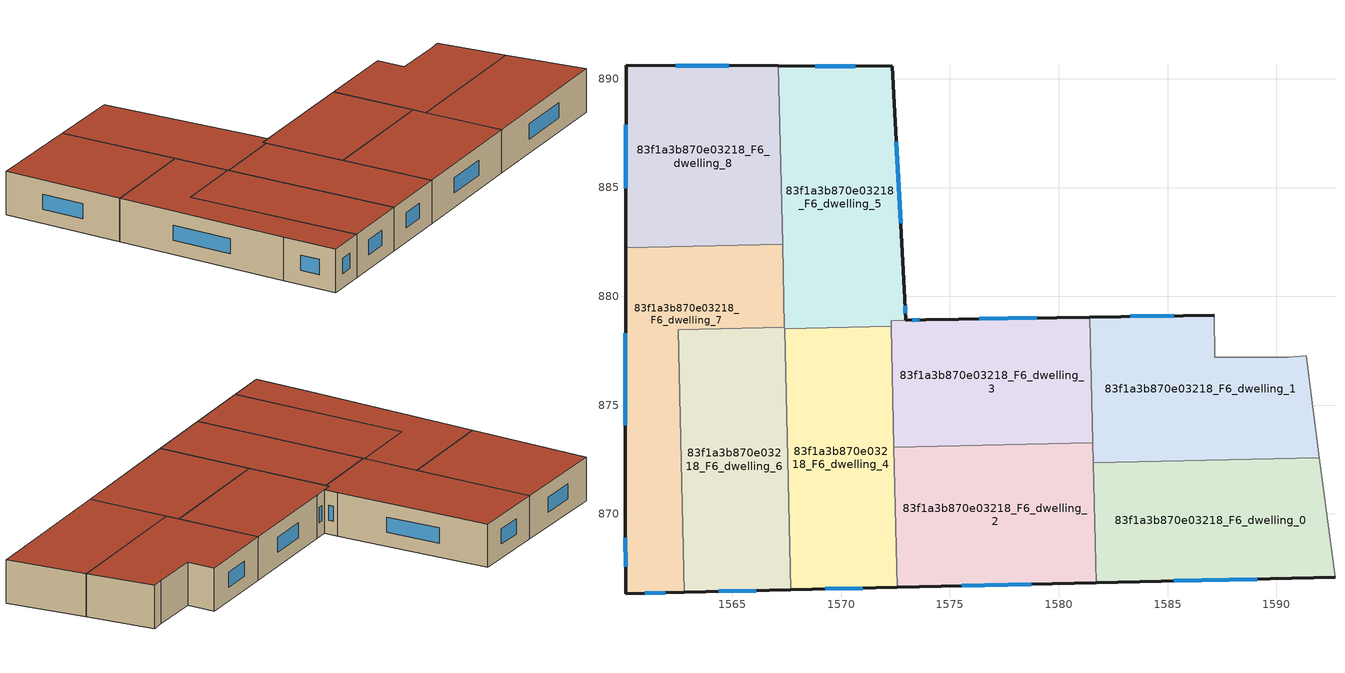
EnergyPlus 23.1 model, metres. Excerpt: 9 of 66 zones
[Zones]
83f1a3b870e03218_F6_dwelling_0
 floor to 83f1a3b870e03218_F5_dwelling_0 (EU_floor_Construction): 1591.97,872.58 1592.69,867.09 1581.71,866.84 1581.59,872.35 z18
 wall outside (EU_wall_Construction): 1581.71,866.84 1592.69,867.09 z18:21
 wall to 83f1a3b870e03218_F6_dwelling_1 (EU_wall_Construction): 1591.97,872.58 1581.59,872.35 z18:21
 wall adiabatic (EU_wall_Construction): 1592.69,867.09 1591.97,872.58 z18:21
 wall to 83f1a3b870e03218_F6_dwelling_2 (EU_wall_Construction): 1581.59,872.35 1581.71,866.84 z18:21
 window (EU_Window_Construction): 1585.28,866.92 1589.12,867.01 z18.98:20.02
 roof outside (EU_roof_Construction): 1592.69,867.09 1591.97,872.58 1581.59,872.35 1581.71,866.84 z21
83f1a3b870e03218_F6_dwelling_1
 floor to 83f1a3b870e03218_F5_dwelling_1 (EU_floor_Construction): 1591.36,877.26 1591.97,872.58 1581.59,872.35 1581.43,879.05 1587.13,879.14 1587.16,877.2 1590.55,877.21 z18
 wall outside (EU_wall_Construction): 1587.13,879.14 1581.43,879.05 z18:21
 wall adiabatic (EU_wall_Construction): 1591.97,872.58 1591.36,877.26 1590.55,877.21 1587.16,877.2 1587.13,879.14 z18:21
 wall to 83f1a3b870e03218_F6_dwelling_3 (EU_wall_Construction): 1581.43,879.05 1581.57,873.28 z18:21
 wall to 83f1a3b870e03218_F6_dwelling_2 (EU_wall_Construction): 1581.57,873.28 1581.59,872.35 z18:21
 window (EU_Window_Construction): 1585.28,879.11 1583.29,879.08 z18.98:20.02
 roof outside (EU_roof_Construction): 1591.97,872.58 1591.36,877.26 1590.55,877.21 1587.16,877.2 1587.13,879.14 1581.43,879.05 1581.59,872.35 z21
83f1a3b870e03218_F6_dwelling_2
 floor to 83f1a3b870e03218_F5_dwelling_2 (EU_floor_Construction): 1581.57,873.28 1581.71,866.84 1572.57,866.63 1572.43,873.07 z18
 wall outside (EU_wall_Construction): 1572.57,866.63 1581.71,866.84 z18:21
 wall to 83f1a3b870e03218_F6_dwelling_4 (EU_wall_Construction): 1572.43,873.07 1572.57,866.63 z18:21
 wall to 83f1a3b870e03218_F6_dwelling_3 (EU_wall_Construction): 1581.57,873.28 1572.43,873.07 z18:21
 window (EU_Window_Construction): 1575.55,866.7 1578.74,866.77 z18.98:20.02
 roof outside (EU_roof_Construction): 1581.71,866.84 1581.57,873.28 1572.43,873.07 1572.57,866.63 z21
83f1a3b870e03218_F6_dwelling_3
 floor to 83f1a3b870e03218_F5_dwelling_3 (EU_floor_Construction): 1581.43,879.05 1581.57,873.28 1572.43,873.07 1572.29,878.88 1573.88,878.92 z18
 wall outside (EU_wall_Construction): 1581.43,879.05 1573.88,878.92 z18:21
 wall to 83f1a3b870e03218_F6_dwelling_5 (EU_wall_Construction): 1573.87,878.92 1572.29,878.88 1572.3,878.63 z18:21
 wall to 83f1a3b870e03218_F6_dwelling_4 (EU_wall_Construction): 1572.3,878.63 1572.43,873.07 z18:21
 window (EU_Window_Construction): 1578.98,879.01 1576.34,878.96 z18.98:20.02
 roof outside (EU_roof_Construction): 1581.57,873.28 1581.43,879.05 1573.88,878.92 1572.29,878.88 1572.43,873.07 z21
83f1a3b870e03218_F6_dwelling_4
 floor to 83f1a3b870e03218_F5_dwelling_4 (EU_floor_Construction): 1572.3,878.63 1572.57,866.63 1567.67,866.51 1567.4,878.52 z18
 wall outside (EU_wall_Construction): 1567.67,866.51 1572.57,866.63 z18:21
 wall to 83f1a3b870e03218_F6_dwelling_5 (EU_wall_Construction): 1572.3,878.63 1567.4,878.52 z18:21
 wall to 83f1a3b870e03218_F6_dwelling_6 (EU_wall_Construction): 1567.4,878.52 1567.67,866.51 z18:21
 window (EU_Window_Construction): 1569.27,866.55 1570.98,866.59 z18.98:20.02
 roof outside (EU_roof_Construction): 1572.57,866.63 1572.3,878.63 1567.4,878.52 1567.67,866.51 z21
83f1a3b870e03218_F6_dwelling_5
 floor to 83f1a3b870e03218_F5_dwelling_5 (EU_floor_Construction): 1572.34,890.57 1572.92,879.88 1572.96,878.9 1573.87,878.92 1572.29,878.88 1572.3,878.63 1567.4,878.52 1567.12,890.59 z18
 wall outside (EU_wall_Construction): 1573.87,878.92 1572.96,878.9 1572.92,879.88 1572.34,890.57 1567.12,890.59 z18:21
 wall to 83f1a3b870e03218_F6_dwelling_8 (EU_wall_Construction): 1567.12,890.59 1567.31,882.4 z18:21
 wall to 83f1a3b870e03218_F6_dwelling_7 (EU_wall_Construction): 1567.31,882.4 1567.39,878.58 z18:21
 wall to 83f1a3b870e03218_F6_dwelling_6 (EU_wall_Construction): 1567.39,878.58 1567.4,878.52 z18:21
 window (EU_Window_Construction): 1570.64,890.58 1568.82,890.58 / 1572.74,883.36 1572.53,887.09 / 1572.95,879.22 1572.94,879.56 / 1573.58,878.91 1573.26,878.91 z18.98:20.02
 roof outside (EU_roof_Construction): 1573.87,878.92 1572.96,878.9 1572.92,879.88 1572.34,890.57 1567.12,890.59 1567.4,878.52 1572.3,878.63 1572.29,878.88 z21
83f1a3b870e03218_F6_dwelling_6
 floor to 83f1a3b870e03218_F5_dwelling_6 (EU_floor_Construction): 1567.39,878.58 1567.67,866.51 1562.8,866.4 1562.52,878.47 z18
 wall outside (EU_wall_Construction): 1562.8,866.4 1567.67,866.51 z18:21
 wall to 83f1a3b870e03218_F6_dwelling_7 (EU_wall_Construction): 1567.39,878.58 1562.52,878.47 1562.8,866.4 z18:21
 window (EU_Window_Construction): 1564.38,866.44 1566.09,866.48 z18.98:20.02
 roof outside (EU_roof_Construction): 1567.67,866.51 1567.39,878.58 1562.52,878.47 1562.8,866.4 z21
83f1a3b870e03218_F6_dwelling_7
 floor to 83f1a3b870e03218_F5_dwelling_7 (EU_floor_Construction): 1567.31,882.4 1567.39,878.58 1562.52,878.47 1562.8,866.4 1560.1,866.34 1560.06,870.15 1560.09,882.23 z18
 wall outside (EU_wall_Construction): 1560.09,882.23 1560.06,870.15 1560.1,866.34 1562.8,866.4 z18:21
 wall to 83f1a3b870e03218_F6_dwelling_8 (EU_wall_Construction): 1567.31,882.4 1560.09,882.23 z18:21
 window (EU_Window_Construction): 1560.98,866.36 1561.92,866.38 / 1560.08,868.91 1560.09,867.58 / 1560.08,878.3 1560.07,874.08 z18.98:20.02
 roof outside (EU_roof_Construction): 1562.8,866.4 1562.52,878.47 1567.39,878.58 1567.31,882.4 1560.09,882.23 1560.06,870.15 1560.1,866.34 z21
83f1a3b870e03218_F6_dwelling_8
 floor to 83f1a3b870e03218_F5_dwelling_8 (EU_floor_Construction): 1567.12,890.59 1567.31,882.4 1560.09,882.23 1560.11,890.61 z18
 wall outside (EU_wall_Construction): 1567.12,890.59 1560.11,890.61 1560.09,882.23 z18:21
 window (EU_Window_Construction): 1560.11,887.89 1560.1,884.96 / 1564.84,890.6 1562.39,890.6 z18.98:20.02
 roof outside (EU_roof_Construction): 1567.31,882.4 1567.12,890.59 1560.11,890.61 1560.09,882.23 z21
[Building]
EU S2 Campaign: North Axis=0; Terrain=City; Solar Distribution=FullExterior
[Site:Location]
Bologna: Latitude=44.5; Longitude=11.25; Time Zone=1; Elevation=37
[SizingPeriod:WeatherFileDays]
AnnualSizingPeriod: Begin Month=1; Begin Day of Month=1; End Month=12; End Day of Month=31; Day of Week for Start Day=Monday; Use Weather File Daylight Saving Period=No; Use Weather File Rain and Snow Indicators=No
[MATERIAL]
EU_InternalMass_Material: Roughness=MediumRough; Thickness=0.1; Conductivity=1; Density=1800; Specific Heat=900; Thermal Absorptance=0.9; Solar Absorptance=0.7; Visible Absorptance=0.7
[MATERIAL:NOMASS] Roughness=MediumRough; Thermal Absorptance=0.9; Solar Absorptance=0.7; Visible Absorptance=0.7
Name | Thermal Resistance
EU_wall_NoMass | 0.905828
EU_roof_NoMass | 0.37593
EU_floor_NoMass | 0.67114
[WINDOWMATERIAL:SIMPLEGLAZINGSYSTEM]
EU_Window_SimpleGlazing: UFactor=4.52486; Solar Heat Gain Coefficient=0.85; Visible Transmittance=0.85
[CONSTRUCTION]
EU_wall_Construction: EU_wall_NoMass
EU_roof_Construction: EU_roof_NoMass
EU_floor_Construction: EU_floor_NoMass
EU_Window_Construction: EU_Window_SimpleGlazing
EU_InternalMass_Construction: EU_InternalMass_Material
[ZONE] Type=1; Multiplier=1; Ceiling Height=autocalculate; Floor Area=autocalculate; Part of Total Floor Area=Yes
Name | Volume
83f1a3b870e03218_F6_dwelling_0 | 176.621
83f1a3b870e03218_F6_dwelling_1 | 176.646
83f1a3b870e03218_F6_dwelling_2 | 176.65
83f1a3b870e03218_F6_dwelling_3 | 159.05
83f1a3b870e03218_F6_dwelling_4 | 176.624
83f1a3b870e03218_F6_dwelling_5 | 194.257
83f1a3b870e03218_F6_dwelling_6 | 176.632
83f1a3b870e03218_F6_dwelling_7 | 176.625
83f1a3b870e03218_F6_dwelling_8 | 176.635
[INTERNALMASS] Construction=EU_InternalMass_Construction
Name | Zone or ZoneList | Surface Area
83f1a3b870e03218_F6_dwelling_0_EU_InternalMass | 83f1a3b870e03218_F6_dwelling_0 | 58.8751
83f1a3b870e03218_F6_dwelling_1_EU_InternalMass | 83f1a3b870e03218_F6_dwelling_1 | 58.8869
83f1a3b870e03218_F6_dwelling_2_EU_InternalMass | 83f1a3b870e03218_F6_dwelling_2 | 58.8808
83f1a3b870e03218_F6_dwelling_3_EU_InternalMass | 83f1a3b870e03218_F6_dwelling_3 | 53.0112
83f1a3b870e03218_F6_dwelling_4_EU_InternalMass | 83f1a3b870e03218_F6_dwelling_4 | 58.8735
83f1a3b870e03218_F6_dwelling_5_EU_InternalMass | 83f1a3b870e03218_F6_dwelling_5 | 64.7527
83f1a3b870e03218_F6_dwelling_6_EU_InternalMass | 83f1a3b870e03218_F6_dwelling_6 | 58.8771
83f1a3b870e03218_F6_dwelling_7_EU_InternalMass | 83f1a3b870e03218_F6_dwelling_7 | 58.8752
83f1a3b870e03218_F6_dwelling_8_EU_InternalMass | 83f1a3b870e03218_F6_dwelling_8 | 58.8779
[OTHEREQUIPMENT] Fuel Type=Electricity; Design Level Calculation Method=Watts/Area; Power per Zone Floor Area=1; Fraction Latent=0; Fraction Radiant=0; Fraction Lost=0; Carbon Dioxide Generation Rate=0; EndUse Subcategory=EU_Step8_InternalGains
Name | Zone or ZoneList or Space or SpaceList | Schedule
EU_Step8_InternalGain_83f1a3b870e03218_F6_dwelling_0_f000 | 83f1a3b870e03218_F6_dwelling_0 | EU_Step8_GainSchedule_83f1a3b870e03218_F6_dwelling_0_f000
EU_Step8_InternalGain_83f1a3b870e03218_F6_dwelling_1_f000 | 83f1a3b870e03218_F6_dwelling_1 | EU_Step8_GainSchedule_83f1a3b870e03218_F6_dwelling_1_f000
EU_Step8_InternalGain_83f1a3b870e03218_F6_dwelling_2_f000 | 83f1a3b870e03218_F6_dwelling_2 | EU_Step8_GainSchedule_83f1a3b870e03218_F6_dwelling_2_f000
EU_Step8_InternalGain_83f1a3b870e03218_F6_dwelling_3_f000 | 83f1a3b870e03218_F6_dwelling_3 | EU_Step8_GainSchedule_83f1a3b870e03218_F6_dwelling_3_f000
EU_Step8_InternalGain_83f1a3b870e03218_F6_dwelling_4_f000 | 83f1a3b870e03218_F6_dwelling_4 | EU_Step8_GainSchedule_83f1a3b870e03218_F6_dwelling_4_f000
EU_Step8_InternalGain_83f1a3b870e03218_F6_dwelling_5_f000 | 83f1a3b870e03218_F6_dwelling_5 | EU_Step8_GainSchedule_83f1a3b870e03218_F6_dwelling_5_f000
EU_Step8_InternalGain_83f1a3b870e03218_F6_dwelling_6_f000 | 83f1a3b870e03218_F6_dwelling_6 | EU_Step8_GainSchedule_83f1a3b870e03218_F6_dwelling_6_f000
EU_Step8_InternalGain_83f1a3b870e03218_F6_dwelling_7_f000 | 83f1a3b870e03218_F6_dwelling_7 | EU_Step8_GainSchedule_83f1a3b870e03218_F6_dwelling_7_f000
EU_Step8_InternalGain_83f1a3b870e03218_F6_dwelling_8_f000 | 83f1a3b870e03218_F6_dwelling_8 | EU_Step8_GainSchedule_83f1a3b870e03218_F6_dwelling_8_f000
[ZONEVENTILATION:DESIGNFLOWRATE] Schedule=EU_AlwaysOn; Design Flow Rate Calculation Method=AirChanges/Hour; Air Changes per Hour=0.73129; Ventilation Type=Natural; Fan Pressure Rise=0; Fan Total Efficiency=1; Constant Term Coefficient=1; Temperature Term Coefficient=0; Velocity Term Coefficient=0; Velocity Squared Term Coefficient=0; Minimum Indoor Temperature=-100; Maximum Indoor Temperature=100; Delta Temperature=-100; Minimum Outdoor Temperature=-100; Maximum Outdoor Temperature=100; Maximum Wind Speed=40
Name | Zone or ZoneList or Space or SpaceList
EU_ConstantAir_83f1a3b870e03218_F6_dwelling_0 | 83f1a3b870e03218_F6_dwelling_0
EU_ConstantAir_83f1a3b870e03218_F6_dwelling_1 | 83f1a3b870e03218_F6_dwelling_1
EU_ConstantAir_83f1a3b870e03218_F6_dwelling_2 | 83f1a3b870e03218_F6_dwelling_2
EU_ConstantAir_83f1a3b870e03218_F6_dwelling_3 | 83f1a3b870e03218_F6_dwelling_3
EU_ConstantAir_83f1a3b870e03218_F6_dwelling_4 | 83f1a3b870e03218_F6_dwelling_4
EU_ConstantAir_83f1a3b870e03218_F6_dwelling_5 | 83f1a3b870e03218_F6_dwelling_5
EU_ConstantAir_83f1a3b870e03218_F6_dwelling_6 | 83f1a3b870e03218_F6_dwelling_6
EU_ConstantAir_83f1a3b870e03218_F6_dwelling_7 | 83f1a3b870e03218_F6_dwelling_7
EU_ConstantAir_83f1a3b870e03218_F6_dwelling_8 | 83f1a3b870e03218_F6_dwelling_8
[HVACTEMPLATE:THERMOSTAT] Constant Heating Setpoint=20; Constant Cooling Setpoint=50
EU_HeatOnly_83f1a3b870e03218_F2_dwelling_0; EU_HeatOnly_83f1a3b870e03218_F2_dwelling_1; EU_HeatOnly_83f1a3b870e03218_F2_dwelling_2; EU_HeatOnly_83f1a3b870e03218_F2_dwelling_3; EU_HeatOnly_83f1a3b870e03218_F2_dwelling_4; EU_HeatOnly_83f1a3b870e03218_F2_dwelling_5; EU_HeatOnly_83f1a3b870e03218_F2_dwelling_6; EU_HeatOnly_83f1a3b870e03218_F2_dwelling_7; EU_HeatOnly_83f1a3b870e03218_F2_dwelling_8; EU_HeatOnly_83f1a3b870e03218_F2_dwelling_9; EU_HeatOnly_83f1a3b870e03218_F3_dwelling_0; EU_HeatOnly_83f1a3b870e03218_F3_dwelling_1; EU_HeatOnly_83f1a3b870e03218_F3_dwelling_2; EU_HeatOnly_83f1a3b870e03218_F3_dwelling_3; EU_HeatOnly_83f1a3b870e03218_F3_dwelling_4; EU_HeatOnly_83f1a3b870e03218_F3_dwelling_5; EU_HeatOnly_83f1a3b870e03218_F3_dwelling_6; EU_HeatOnly_83f1a3b870e03218_F3_dwelling_7; EU_HeatOnly_83f1a3b870e03218_F3_dwelling_8; EU_HeatOnly_83f1a3b870e03218_F4_dwelling_0; EU_HeatOnly_83f1a3b870e03218_F4_dwelling_1; EU_HeatOnly_83f1a3b870e03218_F4_dwelling_2; EU_HeatOnly_83f1a3b870e03218_F4_dwelling_3; EU_HeatOnly_83f1a3b870e03218_F4_dwelling_4; EU_HeatOnly_83f1a3b870e03218_F4_dwelling_5; EU_HeatOnly_83f1a3b870e03218_F4_dwelling_6; EU_HeatOnly_83f1a3b870e03218_F4_dwelling_7; EU_HeatOnly_83f1a3b870e03218_F4_dwelling_8; EU_HeatOnly_83f1a3b870e03218_F5_dwelling_0; EU_HeatOnly_83f1a3b870e03218_F5_dwelling_1; EU_HeatOnly_83f1a3b870e03218_F5_dwelling_2; EU_HeatOnly_83f1a3b870e03218_F5_dwelling_3; EU_HeatOnly_83f1a3b870e03218_F5_dwelling_4; EU_HeatOnly_83f1a3b870e03218_F5_dwelling_5; EU_HeatOnly_83f1a3b870e03218_F5_dwelling_6; EU_HeatOnly_83f1a3b870e03218_F5_dwelling_7; EU_HeatOnly_83f1a3b870e03218_F5_dwelling_8; EU_HeatOnly_83f1a3b870e03218_F6_dwelling_0; EU_HeatOnly_83f1a3b870e03218_F6_dwelling_1; EU_HeatOnly_83f1a3b870e03218_F6_dwelling_2; EU_HeatOnly_83f1a3b870e03218_F6_dwelling_3; EU_HeatOnly_83f1a3b870e03218_F6_dwelling_4; EU_HeatOnly_83f1a3b870e03218_F6_dwelling_5; EU_HeatOnly_83f1a3b870e03218_F6_dwelling_6; EU_HeatOnly_83f1a3b870e03218_F6_dwelling_7; EU_HeatOnly_83f1a3b870e03218_F6_dwelling_8
[HVACTEMPLATE:ZONE:IDEALLOADSAIRSYSTEM] System Availability Schedule=EU_AlwaysOn; Maximum Heating Supply Air Temperature=50; Minimum Cooling Supply Air Temperature=13; Maximum Heating Supply Air Humidity Ratio=0.0156; Minimum Cooling Supply Air Humidity Ratio=0.0077; Heating Limit=NoLimit; Cooling Limit=NoLimit; Heating Availability Schedule=EU_AlwaysOn; Cooling Availability Schedule=EU_CoolingOff; Dehumidification Control Type=ConstantSensibleHeatRatio; Cooling Sensible Heat Ratio=0.7; Dehumidification Setpoint=60; Humidification Control Type=None; Humidification Setpoint=30; Outdoor Air Method=None; Outdoor Air Flow Rate per Person=0.00944; Outdoor Air Flow Rate per Zone Floor Area=0; Outdoor Air Flow Rate per Zone=0; Demand Controlled Ventilation Type=None; Outdoor Air Economizer Type=NoEconomizer; Heat Recovery Type=None; Sensible Heat Recovery Effectiveness=0.7; Latent Heat Recovery Effectiveness=0.65
Name | Template Thermostat
83f1a3b870e03218_F6_dwelling_0 | EU_HeatOnly_83f1a3b870e03218_F6_dwelling_0
83f1a3b870e03218_F6_dwelling_1 | EU_HeatOnly_83f1a3b870e03218_F6_dwelling_1
83f1a3b870e03218_F6_dwelling_2 | EU_HeatOnly_83f1a3b870e03218_F6_dwelling_2
83f1a3b870e03218_F6_dwelling_3 | EU_HeatOnly_83f1a3b870e03218_F6_dwelling_3
83f1a3b870e03218_F6_dwelling_4 | EU_HeatOnly_83f1a3b870e03218_F6_dwelling_4
83f1a3b870e03218_F6_dwelling_5 | EU_HeatOnly_83f1a3b870e03218_F6_dwelling_5
83f1a3b870e03218_F6_dwelling_6 | EU_HeatOnly_83f1a3b870e03218_F6_dwelling_6
83f1a3b870e03218_F6_dwelling_7 | EU_HeatOnly_83f1a3b870e03218_F6_dwelling_7
83f1a3b870e03218_F6_dwelling_8 | EU_HeatOnly_83f1a3b870e03218_F6_dwelling_8
[SIZING:ZONE] Zone Cooling Design Supply Air Temperature Input Method=SupplyAirTemperature; Zone Cooling Design Supply Air Temperature=13; Zone Heating Design Supply Air Temperature Input Method=SupplyAirTemperature; Zone Heating Design Supply Air Temperature=50; Zone Cooling Design Supply Air Humidity Ratio=0.008; Zone Heating Design Supply Air Humidity Ratio=0.008; Cooling Design Air Flow Method=DesignDay; Cooling Design Air Flow Rate=0; Cooling Minimum Air Flow per Zone Floor Area=0.000762; Cooling Minimum Air Flow=0; Cooling Minimum Air Flow Fraction=0.2; Heating Design Air Flow Method=DesignDay; Heating Design Air Flow Rate=0; Heating Maximum Air Flow per Zone Floor Area=0.002032; Heating Maximum Air Flow=0.141576; Heating Maximum Air Flow Fraction=0.3; Account for Dedicated Outdoor Air System=No; Dedicated Outdoor Air System Control Strategy=NeutralSupplyAir; Dedicated Outdoor Air Low Setpoint Temperature for Design=autosize; Dedicated Outdoor Air High Setpoint Temperature for Design=autosize; Zone Load Sizing Method=Sensible Load Only No Latent Load; Zone Latent Cooling Design Supply Air Humidity Ratio Input Method=HumidityRatioDifference; Zone Cooling Design Supply Air Humidity Ratio Difference=0.005; Zone Latent Heating Design Supply Air Humidity Ratio Input Method=HumidityRatioDifference; Zone Humidification Design Supply Air Humidity Ratio Difference=0.005
83f1a3b870e03218_F6_dwelling_0; 83f1a3b870e03218_F6_dwelling_1; 83f1a3b870e03218_F6_dwelling_2; 83f1a3b870e03218_F6_dwelling_3; 83f1a3b870e03218_F6_dwelling_4; 83f1a3b870e03218_F6_dwelling_5; 83f1a3b870e03218_F6_dwelling_6; 83f1a3b870e03218_F6_dwelling_7; 83f1a3b870e03218_F6_dwelling_8
[SCHEDULE:CONSTANT]
Name | Hourly Value
EU_AlwaysOn | 1
EU_CoolingOff | 0
[SCHEDULE:FILE] Column Number=1; Rows to Skip at Top=0; Number of Hours of Data=8760; Column Separator=Comma; Interpolate to Timestep=No; Minutes per Item=60; Adjust Schedule for Daylight Savings=Yes
Name | File
EU_Step8_GainSchedule_83f1a3b870e03218_F6_dwelling_0_f000 | ../../schedules/83f1a3b870e03218/83f1a3b870e03218_F6_dwelling_0_f000_gain.csv
EU_Step8_GainSchedule_83f1a3b870e03218_F6_dwelling_1_f000 | ../../schedules/83f1a3b870e03218/83f1a3b870e03218_F6_dwelling_1_f000_gain.csv
EU_Step8_GainSchedule_83f1a3b870e03218_F6_dwelling_2_f000 | ../../schedules/83f1a3b870e03218/83f1a3b870e03218_F6_dwelling_2_f000_gain.csv
EU_Step8_GainSchedule_83f1a3b870e03218_F6_dwelling_3_f000 | ../../schedules/83f1a3b870e03218/83f1a3b870e03218_F6_dwelling_3_f000_gain.csv
EU_Step8_GainSchedule_83f1a3b870e03218_F6_dwelling_4_f000 | ../../schedules/83f1a3b870e03218/83f1a3b870e03218_F6_dwelling_4_f000_gain.csv
EU_Step8_GainSchedule_83f1a3b870e03218_F6_dwelling_5_f000 | ../../schedules/83f1a3b870e03218/83f1a3b870e03218_F6_dwelling_5_f000_gain.csv
EU_Step8_GainSchedule_83f1a3b870e03218_F6_dwelling_6_f000 | ../../schedules/83f1a3b870e03218/83f1a3b870e03218_F6_dwelling_6_f000_gain.csv
EU_Step8_GainSchedule_83f1a3b870e03218_F6_dwelling_7_f000 | ../../schedules/83f1a3b870e03218/83f1a3b870e03218_F6_dwelling_7_f000_gain.csv
EU_Step8_GainSchedule_83f1a3b870e03218_F6_dwelling_8_f000 | ../../schedules/83f1a3b870e03218/83f1a3b870e03218_F6_dwelling_8_f000_gain.csv
